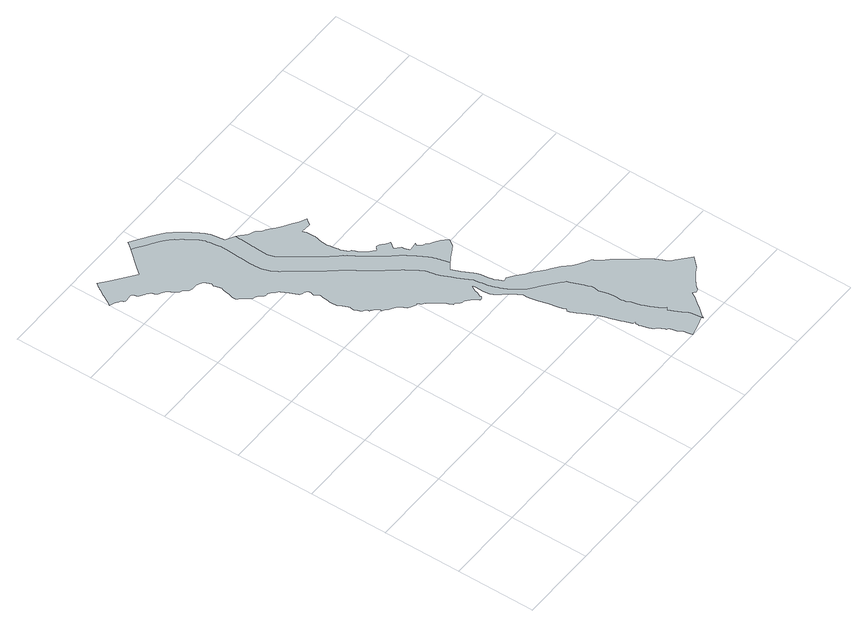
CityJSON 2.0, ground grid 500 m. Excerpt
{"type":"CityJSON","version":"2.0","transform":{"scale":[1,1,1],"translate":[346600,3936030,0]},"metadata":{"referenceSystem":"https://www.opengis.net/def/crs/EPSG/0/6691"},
"CityObjects":{
"object1":{"type":"GenericCityObject","attributes":{"function":"1","validFromType":"3","custodian":"神奈川県","notificationNumber":"神奈川県告示第446号","prefecture":"14","city":"14150","floorAreaRate":0.8},"geometry":[{"type":"MultiSurface","lod":"1","boundaries":[[[0,1,2,3,4,5,6,7,8,9,10,11,12,13,14,15,16,17,18,19,20,21,22,23,24,25,26,27,28,29,30,31,32,33,34,35,36,37,38,39,40,41,42,43,44,45,46,47,48,49,50,51,52,53,54,55,56,57,58,59,60,61,62,63,64,65,66,67,68,69,70,71,72,73,74,75,76,77,78,79,80,81,82,83,84,85,86,87,88,89,90,91,92,93,94,95,96,97,98,99,100,101,102,103,104,105,106,107,108,109,110,111,112,113,114,115,116,117,118,119,120,121,122,123,124,125,126,127,128,129,130,131,132,133,134,135,136,137,138,139,140,141,142,143,144,145,146,147,148,149,150,151,152,153,154,155,156,157,158,159,160,161,162,163,164,165,166,167,168,169,170,171,172,173,174,175,176,177,178,179,180,181,182,183,184,185,186,187,188,189,190,191,192,193,194,195,196,197,198,199,200,201,202,203,204,205,206,207,208,209,210,211,212,213,214,215,216,217,218,219,220,221,222,223,224,225,226,227,228,229,230,231,232,233,234,235,236,237,238,239,240,241,242,243,244,245,246,247,248,249,250,251,252,253,254,255,256,257,258,259,260,261,262,263,264,265,266,267,268,269,270,271,272,273,274,275,276,277,278,279,280,281,282,283,284,285,286,287,288,289,290,291,292,293,294,295,296,297,298,299,300,301,302,303,304,305,306,307,308,309,310,311,312,313,314,315,316,317,318,319,320,321,322,323,324,325,326,327,328,329,330,331,332,333,334,335,336,337,338,339,340,341,342,343,344,345,346,347,348,349,350,351,352,353,354,355,356,357,358,359,360,361,362,363,364,365,366,367,368,369,370,371,372,373,374,375,376,377,378,379,380,381,382,383,384,385,386,387,388,389,390,391,392,393,394,395,396,397,398,399,400,401,402,403,404,405,406,407,408,409,410,411,412,413,414,415,416,417,418,419,420,421,422,423,424,425,426,427,428,429,430,431,432,433,434,435,436,437,438,439,440,441,442,443,444,445,446,447,448,449,450,451,452,453,454,455,456,457,458,459,460,461,462,463,464,465,466,467,468,469,470,471,472,473,474,475,476,477,478,479,480,481,482,483,484,485,486,487,488,489,490,491,492,493,494,495,496,497,498,499,500,501,502,503,504,505,506,507,508,509,510,511,512,513,514,515,516,517,518,519,520,521,522,523,524,525,526,527,528,529,530,531,532,533,534,535,536,537,538,539,540]]]}]},
"object2":{"type":"GenericCityObject","attributes":{"function":"5","validFromType":"3","custodian":"神奈川県","notificationNumber":"神奈川県告示第11号","prefecture":"14","city":"14150","floorAreaRate":2},"geometry":[{"type":"MultiSurface","lod":"1","boundaries":[[[541,542,543,544,545,546,547,548,549,550,551,552,553,554,555,556,557,558,559,560,561,562,563,564,565,566,567,568,569,570,571,572,573,574,575,576,577,578,579,580,581,582,583,584,585,586,587,588,589,590,591,592,593,594,595,596,597,598,599,600,601,602,603,604,605,606,607,608,609,610,611,612,613,614,615,616,617,618,619,620,621,622,623,624,625,626,627,628,629,630,631,632,633,634,635,636,637,638,639,640,641,642,643,644,645,646,647,648,649,650,651,652,653,654,655,656,657,658,659,660,661,662,663,664,665,666,667,668,669,670,671,672,673,674,675,676,677,678,679,680,681,682,683,684,685,686,687,688,689,690,691,692,693,694,695,696,697,698,699,700,701,702,703,704,705,706,707,708,709,710,711,712,713,714,715,540,539,538,537,536,535,534,533,532,531,530,529,528,527,526,525,524,523,522,521,520,519,518,517,516,515,514,513,512,511,510,509,508,507,506,505,504,503,502,501,500,499,498,497,496,495,494,493,492,491,490,489,488,487,486,485,484,483,482,481,480,479,478,477,476,475,474,473,472,471,470,469,468,467,466,465,464,463,462,461,460,459,458,457,456,455,454,453,452,451,450,449,448,447,446,445,444,443,442,441,440,439,438,437,436,435,434,433,432,431,430,429,428,427,426,425,424,423,422,421,420,419,418,417,416,415,414,413,412,411,410,409,408,407,406,405,404,403,402,401,400,399,398,397,396,395,394,393,392,391,390,389,388,387,386,385,384,383,382,381,380,379,378,377,376,375,374,373,372,371,370,369,368,367,366,365,364,363,362,361,360,359,358,357,356,355,354,353,352,351,350,349,348,347,346,345,344,343,342,341,340,339,338,337,336,335,334,333,332,331,330,329,328,327,326,325,324,323,322,321,320,319,318,317,316,315,314,313,312,311,310,309,308,307,306,305,304,303]]]}]},
"object3":{"type":"GenericCityObject","attributes":{"function":"1","validFromType":"3","custodian":"神奈川県","notificationNumber":"神奈川県告示第446号","prefecture":"14","city":"14150","floorAreaRate":0.8},"geometry":[{"type":"MultiSurface","lod":"1","boundaries":[[[716,717,718,719,720,721,722,723,724,725,726,727,728,729,730,731,732,733,734,735,736,737,738,739,740,741,742,743,744,745,746,747,748,749,750,751,752,753,754,755,756,757,758,759,760,761,762,763,764,765,766,767,768,769,770,771,772,773,774,775,776,777,778,779,780,781,782,783,784,785,786,787,788,789,790,791,792,793,794,795,796,797,798,799,800,801,802,803,804,805,806,807,701,700,699,698,697,696,695,694,693,692,691,690,689,688,687,686,685,684,683,682,681,680,679,678,677,676,675,674,673,672,671,670,669,668,667,666,665,664,663,662,661,660,659,658,657,656,655,654,653,652,651,650,649,648,647,646,645,644,643,642,641,640,639,638,637,636,635,634,633,632,631,630,629,628,627,626,625,624,623,622,621,620,619,618,617,616,615,614,613,612,611,610,609,608,607,606]]]}]}
},
"vertices":[
[323,2781,0],[289,2741,0],[155,2846,0],[97,2891,0],[89,2880,0],[85,2875,0],[82,2870,0],[77,2861,0],[74,2857,0],[71,2852,0],[69,2848,0],[48,2814,0],[43,2806,0],[21,2766,0],[6,2739,0],[5,2738,0],[35,2726,0],[46,2720,0],[56,2712,0],[69,2703,0],[74,2695,0],[78,2690,0],[85,2686,0],[95,2685,0],[105,2686,0],[111,2686,0],[128,2689,0],[135,2687,0],[139,2685,0],[142,2683,0],[145,2681,0],[146,2678,0],[151,2660,0],[152,2657,0],[157,2650,0],[160,2646,0],[167,2640,0],[175,2635,0],[188,2628,0],[191,2624,0],[203,2616,0],[207,2614,0],[212,2608,0],[220,2590,0],[225,2582,0],[233,2571,0],[239,2566,0],[246,2562,0],[254,2557,0],[266,2552,0],[270,2550,0],[274,2545,0],[279,2538,0],[286,2523,0],[293,2511,0],[297,2505,0],[303,2497,0],[309,2489,0],[314,2484,0],[319,2481,0],[327,2480,0],[337,2470,0],[340,2465,0],[351,2451,0],[355,2448,0],[360,2445,0],[364,2443,0],[373,2441,0],[387,2441,0],[397,2441,0],[410,2442,0],[431,2428,0],[449,2416,0],[454,2404,0],[466,2374,0],[458,2361,0],[464,2346,0],[471,2317,0],[474,2313,0],[468,2303,0],[464,2291,0],[461,2273,0],[458,2254,0],[456,2242,0],[451,2224,0],[448,2211,0],[449,2205,0],[460,2190,0],[474,2174,0],[494,2147,0],[507,2129,0],[510,2127,0],[525,2123,0],[534,2119,0],[536,2118,0],[551,2099,0],[558,2092,0],[561,2088,0],[567,2084,0],[571,2083,0],[580,2084,0],[587,2084,0],[591,2082,0],[600,2075,0],[608,2065,0],[620,2052,0],[629,2046,0],[635,2042,0],[639,2034,0],[660,1990,0],[668,1975,0],[675,1957,0],[680,1946,0],[682,1940,0],[686,1936,0],[694,1930,0],[701,1928,0],[709,1925,0],[720,1920,0],[730,1911,0],[732,1905,0],[733,1900,0],[729,1883,0],[727,1874,0],[728,1869,0],[730,1865,0],[732,1861,0],[739,1855,0],[743,1850,0],[745,1847,0],[745,1843,0],[745,1839,0],[744,1828,0],[741,1819,0],[739,1802,0],[737,1784,0],[735,1772,0],[735,1756,0],[735,1744,0],[736,1727,0],[738,1722,0],[745,1709,0],[752,1696,0],[759,1679,0],[765,1664,0],[768,1651,0],[767,1643,0],[764,1637,0],[764,1631,0],[765,1626,0],[773,1604,0],[779,1594,0],[784,1586,0],[788,1581,0],[802,1571,0],[805,1568,0],[807,1564,0],[810,1552,0],[811,1549,0],[816,1552,0],[817,1545,0],[839,1531,0],[853,1509,0],[847,1499,0],[861,1488,0],[882,1471,0],[896,1462,0],[914,1449,0],[924,1440,0],[936,1426,0],[937,1424,0],[940,1414,0],[941,1410,0],[950,1395,0],[956,1389,0],[967,1383,0],[989,1373,0],[997,1370,0],[1002,1372,0],[1017,1361,0],[1014,1356,0],[1016,1353,0],[1022,1346,0],[1031,1341,0],[1039,1337,0],[1036,1332,0],[1036,1331,0],[1062,1300,0],[1075,1285,0],[1090,1266,0],[1103,1239,0],[1107,1228,0],[1111,1219,0],[1120,1204,0],[1121,1203,0],[1132,1207,0],[1138,1196,0],[1145,1188,0],[1151,1182,0],[1156,1178,0],[1160,1175,0],[1171,1173,0],[1181,1167,0],[1189,1161,0],[1201,1150,0],[1203,1150,0],[1234,1110,0],[1233,1106,0],[1234,1106,0],[1237,1105,0],[1242,1105,0],[1244,1106,0],[1249,1108,0],[1251,1109,0],[1253,1110,0],[1254,1111,0],[1255,1112,0],[1256,1113,0],[1256,1116,0],[1256,1117,0],[1256,1120,0],[1256,1121,0],[1255,1125,0],[1258,1132,0],[1259,1137,0],[1265,1144,0],[1267,1153,0],[1271,1169,0],[1287,1202,0],[1288,1205,0],[1293,1203,0],[1295,1193,0],[1295,1177,0],[1296,1135,0],[1297,1113,0],[1300,1098,0],[1303,1088,0],[1309,1070,0],[1317,1056,0],[1337,1033,0],[1353,1016,0],[1363,1004,0],[1369,996,0],[1386,962,0],[1401,934,0],[1403,909,0],[1407,885,0],[1415,842,0],[1428,786,0],[1432,769,0],[1436,744,0],[1444,718,0],[1446,707,0],[1447,698,0],[1454,680,0],[1455,676,0],[1444,667,0],[1447,651,0],[1465,618,0],[1479,590,0],[1500,549,0],[1509,531,0],[1519,510,0],[1532,473,0],[1540,441,0],[1551,406,0],[1558,383,0],[1564,365,0],[1581,317,0],[1597,314,0],[1597,309,0],[1590,309,0],[1590,302,0],[1590,292,0],[1590,288,0],[1590,283,0],[1591,279,0],[1595,258,0],[1605,227,0],[1613,211,0],[1622,196,0],[1635,183,0],[1644,169,0],[1649,157,0],[1653,140,0],[1663,141,0],[1670,127,0],[1672,117,0],[1676,97,0],[1677,90,0],[1679,86,0],[1682,82,0],[1688,75,0],[1690,71,0],[1696,54,0],[1699,40,0],[1703,11,0],[1705,1,0],[1714,3,0],[1738,10,0],[1790,25,0],[1826,35,0],[1839,36,0],[1841,36,0],[1838,44,0],[1838,52,0],[1836,67,0],[1835,75,0],[1835,85,0],[1834,98,0],[1831,108,0],[1829,113,0],[1827,118,0],[1818,133,0],[1806,152,0],[1797,172,0],[1788,191,0],[1781,208,0],[1772,226,0],[1788,236,0],[1772,253,0],[1770,257,0],[1760,276,0],[1749,297,0],[1741,311,0],[1738,319,0],[1727,346,0],[1719,368,0],[1712,394,0],[1705,421,0],[1702,429,0],[1693,450,0],[1690,461,0],[1688,470,0],[1688,489,0],[1688,505,0],[1688,532,0],[1686,547,0],[1684,561,0],[1676,594,0],[1669,617,0],[1669,627,0],[1670,632,0],[1672,638,0],[1674,647,0],[1674,654,0],[1672,667,0],[1671,674,0],[1662,700,0],[1658,706,0],[1646,736,0],[1631,781,0],[1623,801,0],[1617,807,0],[1598,824,0],[1587,833,0],[1561,854,0],[1504,900,0],[1488,913,0],[1477,922,0],[1464,932,0],[1455,941,0],[1439,957,0],[1432,965,0],[1425,973,0],[1422,977,0],[1415,987,0],[1411,994,0],[1404,1003,0],[1399,1011,0],[1396,1016,0],[1386,1034,0],[1377,1056,0],[1369,1074,0],[1367,1080,0],[1358,1100,0],[1353,1112,0],[1350,1121,0],[1346,1135,0],[1344,1150,0],[1341,1173,0],[1340,1177,0],[1335,1211,0],[1334,1216,0],[1333,1222,0],[1331,1226,0],[1327,1233,0],[1327,1234,0],[1320,1248,0],[1298,1291,0],[1295,1297,0],[1278,1338,0],[1270,1355,0],[1268,1361,0],[1266,1365,0],[1262,1375,0],[1259,1381,0],[1246,1419,0],[1244,1424,0],[1242,1433,0],[1240,1442,0],[1239,1446,0],[1237,1459,0],[1236,1468,0],[1235,1470,0],[1231,1481,0],[1223,1495,0],[1214,1509,0],[1212,1512,0],[1204,1524,0],[1197,1535,0],[1193,1542,0],[1187,1552,0],[1184,1556,0],[1172,1576,0],[1168,1582,0],[1161,1590,0],[1154,1597,0],[1149,1604,0],[1148,1605,0],[1146,1607,0],[1145,1607,0],[1142,1611,0],[1141,1613,0],[1123,1635,0],[1106,1659,0],[1094,1674,0],[1087,1683,0],[1071,1704,0],[1068,1707,0],[1063,1714,0],[1058,1720,0],[1053,1727,0],[1051,1731,0],[1042,1744,0],[1033,1757,0],[1022,1774,0],[1019,1778,0],[1012,1789,0],[1003,1802,0],[1000,1808,0],[995,1814,0],[991,1821,0],[978,1842,0],[971,1851,0],[964,1860,0],[961,1863,0],[958,1866,0],[946,1879,0],[942,1883,0],[941,1885,0],[936,1890,0],[930,1897,0],[926,1904,0],[921,1909,0],[916,1916,0],[890,1951,0],[868,1981,0],[863,1987,0],[843,2013,0],[822,2040,0],[819,2047,0],[804,2066,0],[793,2082,0],[791,2084,0],[787,2089,0],[782,2096,0],[768,2115,0],[765,2119,0],[758,2128,0],[754,2136,0],[752,2138,0],[749,2143,0],[748,2144,0],[740,2156,0],[735,2162,0],[725,2196,0],[721,2210,0],[717,2229,0],[715,2244,0],[714,2249,0],[713,2254,0],[713,2257,0],[713,2264,0],[713,2272,0],[713,2275,0],[713,2292,0],[714,2298,0],[716,2346,0],[717,2362,0],[717,2365,0],[719,2412,0],[722,2465,0],[722,2467,0],[722,2474,0],[722,2476,0],[723,2493,0],[722,2497,0],[722,2502,0],[718,2522,0],[716,2533,0],[713,2559,0],[711,2569,0],[709,2583,0],[707,2594,0],[705,2599,0],[700,2611,0],[696,2620,0],[693,2627,0],[686,2637,0],[679,2646,0],[671,2656,0],[653,2686,0],[646,2697,0],[635,2714,0],[622,2730,0],[616,2739,0],[613,2742,0],[609,2748,0],[599,2759,0],[587,2770,0],[584,2773,0],[573,2782,0],[570,2785,0],[559,2793,0],[555,2796,0],[553,2798,0],[550,2800,0],[546,2803,0],[545,2804,0],[542,2806,0],[534,2811,0],[524,2818,0],[521,2820,0],[518,2822,0],[513,2825,0],[499,2834,0],[480,2847,0],[459,2862,0],[439,2875,0],[416,2890,0],
[1842,32,0],[1843,29,0],[1845,33,0],[1846,36,0],[1851,43,0],[1863,60,0],[1896,97,0],[1906,113,0],[1941,158,0],[1960,189,0],[1980,175,0],[1997,181,0],[2011,195,0],[2020,205,0],[2051,232,0],[2096,264,0],[2130,283,0],[2184,340,0],[2133,387,0],[2105,409,0],[2096,417,0],[2087,427,0],[2079,438,0],[2064,467,0],[2045,505,0],[2036,520,0],[2000,568,0],[1979,595,0],[1961,616,0],[1939,646,0],[1898,703,0],[1881,723,0],[1860,747,0],[1842,774,0],[1834,785,0],[1830,787,0],[1821,794,0],[1772,822,0],[1760,829,0],[1740,845,0],[1734,851,0],[1721,868,0],[1699,890,0],[1669,916,0],[1658,924,0],[1630,942,0],[1605,965,0],[1576,990,0],[1562,999,0],[1554,1006,0],[1541,1016,0],[1496,1053,0],[1450,1088,0],[1427,1081,0],[1413,1111,0],[1401,1138,0],[1400,1143,0],[1396,1172,0],[1390,1218,0],[1387,1229,0],[1384,1240,0],[1377,1256,0],[1344,1321,0],[1321,1375,0],[1353,1396,0],[1366,1406,0],[1365,1409,0],[1362,1418,0],[1359,1426,0],[1357,1434,0],[1351,1457,0],[1349,1464,0],[1346,1476,0],[1344,1484,0],[1342,1491,0],[1341,1494,0],[1339,1500,0],[1337,1507,0],[1336,1510,0],[1334,1516,0],[1329,1528,0],[1328,1530,0],[1324,1536,0],[1314,1555,0],[1310,1560,0],[1304,1569,0],[1295,1584,0],[1284,1601,0],[1280,1606,0],[1272,1620,0],[1270,1623,0],[1266,1631,0],[1254,1651,0],[1245,1662,0],[1234,1674,0],[1229,1680,0],[1220,1691,0],[1217,1695,0],[1198,1718,0],[1194,1723,0],[1173,1750,0],[1170,1753,0],[1160,1766,0],[1154,1774,0],[1147,1785,0],[1144,1789,0],[1141,1793,0],[1137,1797,0],[1131,1805,0],[1118,1826,0],[1117,1827,0],[1113,1834,0],[1104,1848,0],[1098,1858,0],[1089,1873,0],[1081,1886,0],[1078,1891,0],[1077,1892,0],[1074,1897,0],[1069,1903,0],[1061,1915,0],[1048,1929,0],[1029,1950,0],[1025,1955,0],[1014,1968,0],[998,1989,0],[988,2002,0],[971,2025,0],[956,2046,0],[952,2052,0],[924,2088,0],[911,2107,0],[908,2111,0],[884,2143,0],[881,2147,0],[871,2160,0],[852,2186,0],[849,2190,0],[846,2194,0],[844,2198,0],[840,2206,0],[836,2213,0],[834,2221,0],[832,2223,0],[830,2231,0],[829,2234,0],[827,2240,0],[826,2247,0],[825,2253,0],[824,2262,0],[823,2269,0],[823,2274,0],[824,2294,0],[824,2298,0],[826,2337,0],[827,2351,0],[827,2366,0],[827,2371,0],[831,2443,0],[831,2453,0],[832,2479,0],[824,2485,0],[786,2507,0],[777,2510,0],[763,2601,0],[753,2630,0],[739,2656,0],[715,2694,0],[656,2777,0],[629,2807,0],[608,2824,0],[567,2855,0],[474,2917,0],[451,2934,0],[436,2914,0],
[1377,1413,0],[1397,1425,0],[1449,1453,0],[1477,1471,0],[1502,1509,0],[1500,1511,0],[1495,1516,0],[1485,1528,0],[1476,1537,0],[1472,1541,0],[1468,1544,0],[1453,1555,0],[1449,1559,0],[1432,1569,0],[1413,1581,0],[1410,1585,0],[1400,1594,0],[1398,1596,0],[1391,1598,0],[1390,1598,0],[1387,1601,0],[1377,1611,0],[1361,1631,0],[1371,1646,0],[1353,1642,0],[1340,1640,0],[1315,1639,0],[1302,1674,0],[1300,1687,0],[1297,1691,0],[1269,1719,0],[1271,1725,0],[1281,1739,0],[1289,1750,0],[1294,1760,0],[1290,1764,0],[1272,1775,0],[1256,1789,0],[1243,1798,0],[1226,1804,0],[1201,1784,0],[1195,1789,0],[1190,1797,0],[1187,1801,0],[1175,1813,0],[1146,1848,0],[1132,1870,0],[1129,1878,0],[1128,1882,0],[1122,1900,0],[1115,1901,0],[1111,1901,0],[1095,1936,0],[1086,1945,0],[1086,1960,0],[1088,1965,0],[1084,1985,0],[1080,2003,0],[1079,2017,0],[1075,2037,0],[1076,2065,0],[1078,2077,0],[1082,2091,0],[1086,2106,0],[1089,2123,0],[1089,2140,0],[1084,2180,0],[1078,2206,0],[1088,2204,0],[1104,2203,0],[1140,2200,0],[1146,2203,0],[1150,2209,0],[1157,2222,0],[1163,2230,0],[1170,2237,0],[1136,2252,0],[1117,2264,0],[1098,2279,0],[1047,2312,0],[1017,2333,0],[990,2359,0],[969,2375,0],[956,2383,0],[942,2396,0],[931,2407,0],[927,2412,0],[920,2416,0],[902,2424,0],[888,2432,0],[872,2443,0],[854,2461,0]
]}
